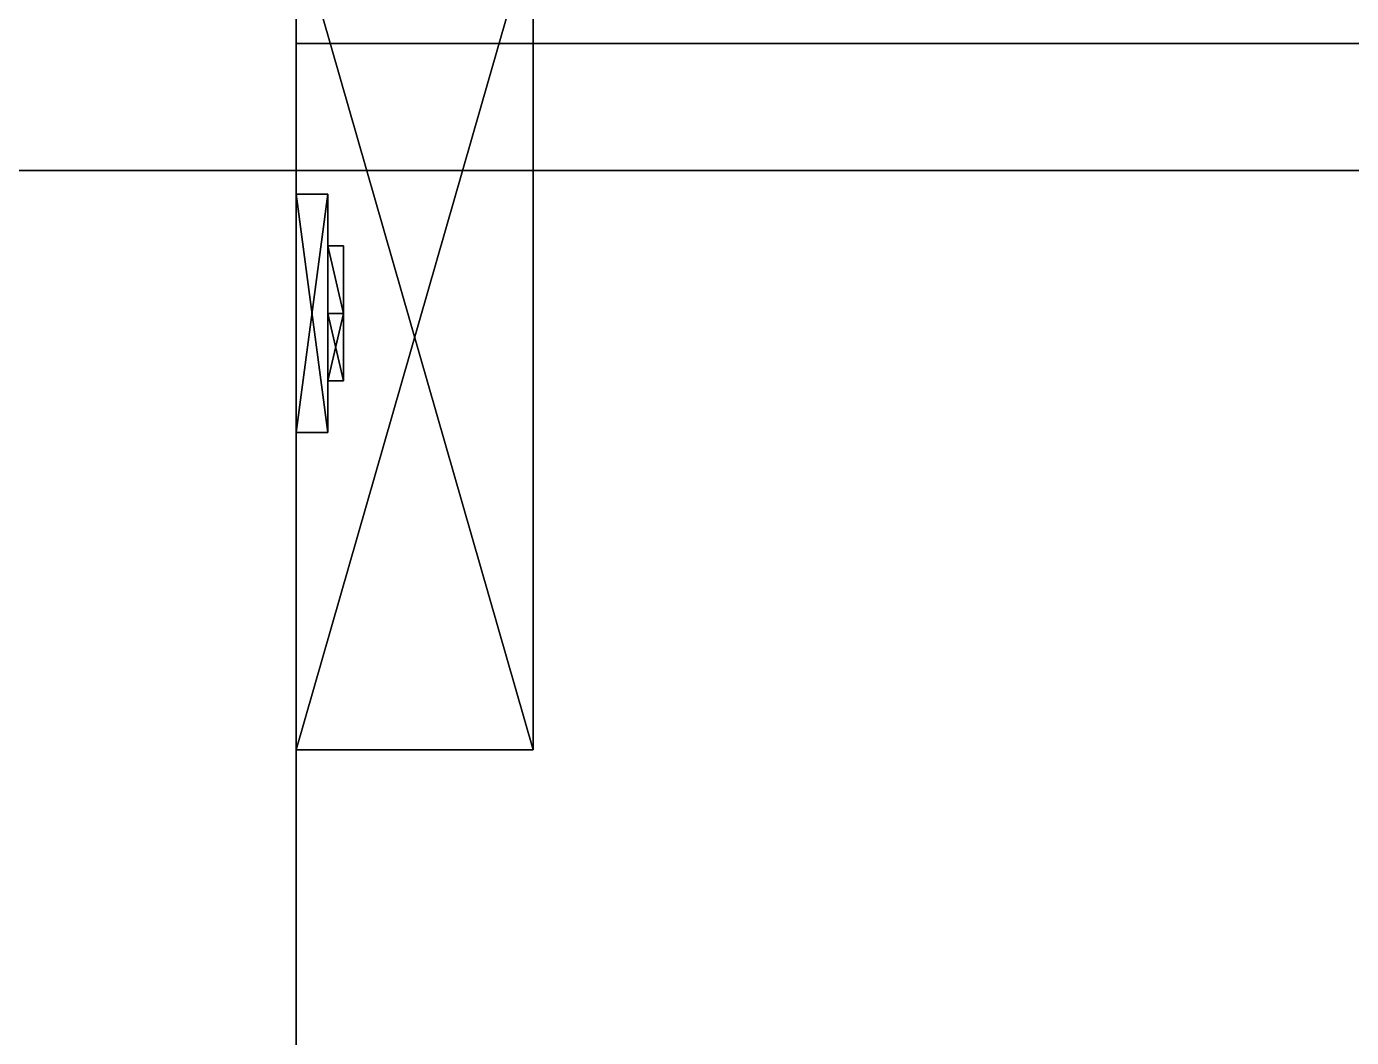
# Model space of a CAD drawing. Extents: x 0 to 6014, y -2453 to 0.
# Drawn here: x 248 to 331.5, y -1572.6 to -1508.9 of the extents above; entities that cross this region are included whole.
import ezdxf

# ---------------------------------------------------------------- set-up
doc = ezdxf.new("R2010")
doc.units = 0
for name, color, linetype in [('LAYER0', 7, 'CONTINUOUS'), ('LAYER1', 7, 'CONTINUOUS'), ('LAYER506', 254, 'CONTINUOUS'), ('LAYER573', 7, 'CONTINUOUS'), ('LAYER606', 7, 'CONTINUOUS'), ('LAYER607', 7, 'CONTINUOUS'), ('LAYER610', 7, 'CONTINUOUS'), ('LAYER612', 253, 'CONTINUOUS'), ('LAYER614', 253, 'CONTINUOUS'), ('LAYER616', 253, 'CONTINUOUS'), ('LAYER618', 253, 'CONTINUOUS'), ('LAYER620', 253, 'CONTINUOUS')]:
    doc.layers.add(name, color=color, linetype=linetype)

msp = doc.modelspace()

# ---------------------------------------------------------------- linework, layer by layer
at = {"layer": 'LAYER0'}
for points, invisible_edges in [([(1065, -10), (0, -1840), (0, -10), (1065, -10)], 1), ([(0, -1840), (1065, -10), (1065, -265), (0, -1840)], 5), ([(2107, -1840, 5), (0, -10, 5), (0, -1840, 5), (2107, -1840, 5)], 1), ([(0, -10, 5), (2107, -1840, 5), (1065, -265, 5), (0, -10, 5)], 7), ([(0, -1840), (1065, -265), (2107, -1840), (0, -1840)], 3)]:
    msp.add_3dface(points, dxfattribs=dict(at, invisible_edges=invisible_edges))
at = {"layer": 'LAYER506', "invisible_edges": 1}
for points in [[(97, -1500, 2293), (2247, -1518, 2293), (97, -1518, 2293), (97, -1500, 2293)], [(2247, -1518, 2293), (97, -1500, 2293), (2247, -1500, 2293), (2247, -1518, 2293)], [(2247, -1500, 2363), (97, -1518, 2363), (2247, -1518, 2363), (2247, -1500, 2363)], [(97, -1518, 2363), (2247, -1500, 2363), (97, -1500, 2363), (97, -1518, 2363)], [(97, -1518, 2363), (2247, -1518, 2293), (2247, -1518, 2363), (97, -1518, 2363)], [(2247, -1518, 2293), (97, -1518, 2363), (97, -1518, 2293), (2247, -1518, 2293)]]:
    msp.add_3dface(points, dxfattribs=at)
at = {"layer": 'LAYER573', "invisible_edges": 1}
for points in [[(265, -1690, 155), (247, -1490, 155), (265, -1490, 155), (265, -1690, 155)], [(247, -1490, 155), (265, -1690, 155), (247, -1690, 155), (247, -1490, 155)], [(247, -1690, 2293), (265, -1490, 2293), (247, -1490, 2293), (247, -1690, 2293)], [(265, -1490, 2293), (247, -1690, 2293), (265, -1690, 2293), (265, -1490, 2293)], [(265, -1690, 155), (265, -1490, 2293), (265, -1690, 2293), (265, -1690, 155)], [(265, -1490, 2293), (265, -1690, 155), (265, -1490, 155), (265, -1490, 2293)]]:
    msp.add_3dface(points, dxfattribs=at)
at = {"layer": 'LAYER606', "invisible_edges": 1}
for points in [[(265, -1690, 156), (899, -1490, 156), (899, -1690, 156), (265, -1690, 156)], [(899, -1490, 156), (265, -1690, 156), (265, -1490, 156), (899, -1490, 156)], [(265, -1690, 156), (265, -1490, 174), (265, -1490, 156), (265, -1690, 156)], [(265, -1490, 174), (265, -1690, 156), (265, -1690, 174), (265, -1490, 174)], [(265, -1490, 174), (899, -1690, 174), (899, -1490, 174), (265, -1490, 174)], [(899, -1690, 174), (265, -1490, 174), (265, -1690, 174), (899, -1690, 174)]]:
    msp.add_3dface(points, dxfattribs=at)
at = {"layer": 'LAYER607', "invisible_edges": 1}
for points in [[(899, -1690, 2292), (265, -1490, 2292), (265, -1690, 2292), (899, -1690, 2292)], [(265, -1490, 2292), (899, -1690, 2292), (899, -1490, 2292), (265, -1490, 2292)], [(265, -1690, 2274), (265, -1490, 2292), (265, -1490, 2274), (265, -1690, 2274)], [(265, -1490, 2292), (265, -1690, 2274), (265, -1690, 2292), (265, -1490, 2292)], [(899, -1490, 2274), (265, -1690, 2274), (265, -1490, 2274), (899, -1490, 2274)], [(265, -1690, 2274), (899, -1490, 2274), (899, -1690, 2274), (265, -1690, 2274)]]:
    msp.add_3dface(points, dxfattribs=at)
at = {"layer": 'LAYER610', "invisible_edges": 1}
for points in [[(899, -1690, 407), (265, -1510, 407), (265, -1690, 407), (899, -1690, 407)], [(265, -1510, 407), (899, -1690, 407), (899, -1510, 407), (265, -1510, 407)], [(265, -1690, 389), (265, -1510, 407), (265, -1510, 389), (265, -1690, 389)], [(265, -1510, 407), (265, -1690, 389), (265, -1690, 407), (265, -1510, 407)], [(899, -1510, 389), (265, -1510, 407), (899, -1510, 407), (899, -1510, 389)], [(265, -1510, 407), (899, -1510, 389), (265, -1510, 389), (265, -1510, 407)], [(899, -1510, 389), (265, -1690, 389), (265, -1510, 389), (899, -1510, 389)], [(265, -1690, 389), (899, -1510, 389), (899, -1690, 389), (265, -1690, 389)]]:
    msp.add_3dface(points, dxfattribs=at)
at = {"layer": 'LAYER612'}
for points in [[(265, -1502.5, 251.2174), (279.9214, -1502.5, 251.2174), (265, -1554.5, 251.2174), (265, -1502.5, 251.2174)], [(265, -1554.5, 251.2174), (279.9214, -1502.5, 251.2174), (279.9214, -1554.5, 251.2174), (265, -1554.5, 251.2174)], [(265, -1554.5, 264.7826), (279.9214, -1554.5, 264.7826), (265, -1502.5, 264.7826), (265, -1554.5, 264.7826)], [(265, -1502.5, 264.7826), (279.9214, -1554.5, 264.7826), (279.9214, -1502.5, 264.7826), (265, -1502.5, 264.7826)], [(279.9214, -1502.5, 251.2174), (279.9214, -1502.5, 264.7826), (279.9214, -1554.5, 251.2174), (279.9214, -1502.5, 251.2174)], [(279.9214, -1554.5, 251.2174), (279.9214, -1502.5, 264.7826), (279.9214, -1554.5, 264.7826), (279.9214, -1554.5, 251.2174)], [(266.9895, -1519.5, 284), (265, -1519.5, 284), (265, -1534.5, 284), (266.9895, -1519.5, 284)], [(266.9895, -1519.5, 284), (265, -1534.5, 284), (266.9895, -1534.5, 284), (266.9895, -1519.5, 284)], [(266.9895, -1534.5, 232), (265, -1534.5, 232), (265, -1519.5, 232), (266.9895, -1534.5, 232)], [(266.9895, -1534.5, 232), (265, -1519.5, 232), (266.9895, -1519.5, 232), (266.9895, -1534.5, 232)], [(265, -1519.5, 232), (265, -1519.5, 284), (266.9895, -1519.5, 284), (265, -1519.5, 232)], [(265, -1519.5, 232), (266.9895, -1519.5, 284), (266.9895, -1519.5, 232), (265, -1519.5, 232)], [(266.9895, -1519.5, 232), (266.9895, -1519.5, 284), (266.9895, -1534.5, 284), (266.9895, -1519.5, 232)], [(266.9895, -1519.5, 232), (266.9895, -1534.5, 284), (266.9895, -1534.5, 232), (266.9895, -1519.5, 232)], [(267.9844, -1522.757, 276.0869), (267.9844, -1527, 271.2909), (266.9895, -1522.757, 276.0869), (267.9844, -1522.757, 276.0869)], [(266.9895, -1522.757, 276.0869), (267.9844, -1527, 271.2909), (266.9895, -1527, 271.2909), (266.9895, -1522.757, 276.0869)], [(266.9895, -1527, 280.883), (266.9895, -1527, 271.2909), (266.9895, -1522.757, 276.0869), (266.9895, -1527, 280.883)], [(266.9895, -1527, 280.883), (267.9844, -1527, 280.883), (266.9895, -1522.757, 276.0869), (266.9895, -1527, 280.883)], [(266.9895, -1522.757, 276.0869), (267.9844, -1527, 280.883), (267.9844, -1522.757, 276.0869), (266.9895, -1522.757, 276.0869)], [(267.9844, -1522.757, 239.913), (267.9844, -1527, 235.117), (266.9895, -1522.757, 239.913), (267.9844, -1522.757, 239.913)], [(266.9895, -1522.757, 239.913), (267.9844, -1527, 235.117), (266.9895, -1527, 235.117), (266.9895, -1522.757, 239.913)], [(266.9895, -1527, 244.7091), (266.9895, -1527, 235.117), (266.9895, -1522.757, 239.913), (266.9895, -1527, 244.7091)], [(266.9895, -1527, 244.7091), (267.9844, -1527, 244.7091), (266.9895, -1522.757, 239.913), (266.9895, -1527, 244.7091)], [(266.9895, -1522.757, 239.913), (267.9844, -1527, 244.7091), (267.9844, -1522.757, 239.913), (266.9895, -1522.757, 239.913)], [(267.9844, -1527, 280.883), (267.9844, -1531.243, 276.0869), (267.9844, -1522.757, 276.0869), (267.9844, -1527, 280.883)], [(267.9844, -1522.757, 276.0869), (267.9844, -1531.243, 276.0869), (267.9844, -1527, 271.2909), (267.9844, -1522.757, 276.0869)], [(267.9844, -1527, 244.7091), (267.9844, -1531.243, 239.913), (267.9844, -1522.757, 239.913), (267.9844, -1527, 244.7091)], [(267.9844, -1522.757, 239.913), (267.9844, -1531.243, 239.913), (267.9844, -1527, 235.117), (267.9844, -1522.757, 239.913)], [(267.9844, -1527, 271.2909), (267.9844, -1531.243, 276.0869), (266.9895, -1527, 271.2909), (267.9844, -1527, 271.2909)], [(266.9895, -1527, 271.2909), (267.9844, -1531.243, 276.0869), (266.9895, -1531.243, 276.0869), (266.9895, -1527, 271.2909)], [(267.9844, -1531.243, 276.0869), (267.9844, -1527, 280.883), (266.9895, -1531.243, 276.0869), (267.9844, -1531.243, 276.0869)], [(266.9895, -1531.243, 276.0869), (267.9844, -1527, 280.883), (266.9895, -1527, 280.883), (266.9895, -1531.243, 276.0869)], [(266.9895, -1527, 280.883), (266.9895, -1531.243, 276.0869), (266.9895, -1527, 271.2909), (266.9895, -1527, 280.883)], [(267.9844, -1527, 235.117), (267.9844, -1531.243, 239.913), (266.9895, -1527, 235.117), (267.9844, -1527, 235.117)], [(266.9895, -1527, 235.117), (267.9844, -1531.243, 239.913), (266.9895, -1531.243, 239.913), (266.9895, -1527, 235.117)], [(267.9844, -1531.243, 239.913), (267.9844, -1527, 244.7091), (266.9895, -1531.243, 239.913), (267.9844, -1531.243, 239.913)], [(266.9895, -1531.243, 239.913), (267.9844, -1527, 244.7091), (266.9895, -1527, 244.7091), (266.9895, -1531.243, 239.913)], [(266.9895, -1527, 244.7091), (266.9895, -1531.243, 239.913), (266.9895, -1527, 235.117), (266.9895, -1527, 244.7091)], [(266.9895, -1534.5, 284), (265, -1534.5, 284), (265, -1534.5, 232), (266.9895, -1534.5, 284)], [(266.9895, -1534.5, 284), (265, -1534.5, 232), (266.9895, -1534.5, 232), (266.9895, -1534.5, 284)], [(265, -1554.5, 251.2174), (279.9214, -1554.5, 251.2174), (265, -1554.5, 264.7826), (265, -1554.5, 251.2174)], [(265, -1554.5, 264.7826), (279.9214, -1554.5, 251.2174), (279.9214, -1554.5, 264.7826), (265, -1554.5, 264.7826)]]:
    msp.add_3dface(points, dxfattribs=at)
at = {"layer": 'LAYER614'}
for points in [[(265, -1502.5, 734.2174), (279.9214, -1502.5, 734.2174), (265, -1554.5, 734.2174), (265, -1502.5, 734.2174)], [(265, -1554.5, 734.2174), (279.9214, -1502.5, 734.2174), (279.9214, -1554.5, 734.2174), (265, -1554.5, 734.2174)], [(265, -1554.5, 747.7826), (279.9214, -1554.5, 747.7826), (265, -1502.5, 747.7826), (265, -1554.5, 747.7826)], [(265, -1502.5, 747.7826), (279.9214, -1554.5, 747.7826), (279.9214, -1502.5, 747.7826), (265, -1502.5, 747.7826)], [(279.9214, -1502.5, 734.2174), (279.9214, -1502.5, 747.7826), (279.9214, -1554.5, 734.2174), (279.9214, -1502.5, 734.2174)], [(279.9214, -1554.5, 734.2174), (279.9214, -1502.5, 747.7826), (279.9214, -1554.5, 747.7826), (279.9214, -1554.5, 734.2174)], [(266.9895, -1519.5, 767), (265, -1519.5, 767), (265, -1534.5, 767), (266.9895, -1519.5, 767)], [(266.9895, -1519.5, 767), (265, -1534.5, 767), (266.9895, -1534.5, 767), (266.9895, -1519.5, 767)], [(266.9895, -1534.5, 715), (265, -1534.5, 715), (265, -1519.5, 715), (266.9895, -1534.5, 715)], [(266.9895, -1534.5, 715), (265, -1519.5, 715), (266.9895, -1519.5, 715), (266.9895, -1534.5, 715)], [(265, -1519.5, 715), (265, -1519.5, 767), (266.9895, -1519.5, 767), (265, -1519.5, 715)], [(265, -1519.5, 715), (266.9895, -1519.5, 767), (266.9895, -1519.5, 715), (265, -1519.5, 715)], [(266.9895, -1519.5, 715), (266.9895, -1519.5, 767), (266.9895, -1534.5, 767), (266.9895, -1519.5, 715)], [(266.9895, -1519.5, 715), (266.9895, -1534.5, 767), (266.9895, -1534.5, 715), (266.9895, -1519.5, 715)], [(267.9844, -1522.757, 759.087), (267.9844, -1527, 754.291), (266.9895, -1522.757, 759.087), (267.9844, -1522.757, 759.087)], [(266.9895, -1522.757, 759.087), (267.9844, -1527, 754.291), (266.9895, -1527, 754.291), (266.9895, -1522.757, 759.087)], [(266.9895, -1527, 763.883), (266.9895, -1527, 754.291), (266.9895, -1522.757, 759.087), (266.9895, -1527, 763.883)], [(266.9895, -1527, 763.883), (267.9844, -1527, 763.883), (266.9895, -1522.757, 759.087), (266.9895, -1527, 763.883)], [(266.9895, -1522.757, 759.087), (267.9844, -1527, 763.883), (267.9844, -1522.757, 759.087), (266.9895, -1522.757, 759.087)], [(267.9844, -1522.757, 722.913), (267.9844, -1527, 718.117), (266.9895, -1522.757, 722.913), (267.9844, -1522.757, 722.913)], [(266.9895, -1522.757, 722.913), (267.9844, -1527, 718.117), (266.9895, -1527, 718.117), (266.9895, -1522.757, 722.913)], [(266.9895, -1527, 727.709), (266.9895, -1527, 718.117), (266.9895, -1522.757, 722.913), (266.9895, -1527, 727.709)], [(266.9895, -1527, 727.709), (267.9844, -1527, 727.709), (266.9895, -1522.757, 722.913), (266.9895, -1527, 727.709)], [(266.9895, -1522.757, 722.913), (267.9844, -1527, 727.709), (267.9844, -1522.757, 722.913), (266.9895, -1522.757, 722.913)], [(267.9844, -1527, 763.883), (267.9844, -1531.243, 759.087), (267.9844, -1522.757, 759.087), (267.9844, -1527, 763.883)], [(267.9844, -1522.757, 759.087), (267.9844, -1531.243, 759.087), (267.9844, -1527, 754.291), (267.9844, -1522.757, 759.087)], [(267.9844, -1527, 727.709), (267.9844, -1531.243, 722.913), (267.9844, -1522.757, 722.913), (267.9844, -1527, 727.709)], [(267.9844, -1522.757, 722.913), (267.9844, -1531.243, 722.913), (267.9844, -1527, 718.117), (267.9844, -1522.757, 722.913)], [(267.9844, -1527, 754.291), (267.9844, -1531.243, 759.087), (266.9895, -1527, 754.291), (267.9844, -1527, 754.291)], [(266.9895, -1527, 754.291), (267.9844, -1531.243, 759.087), (266.9895, -1531.243, 759.087), (266.9895, -1527, 754.291)], [(267.9844, -1531.243, 759.087), (267.9844, -1527, 763.883), (266.9895, -1531.243, 759.087), (267.9844, -1531.243, 759.087)], [(266.9895, -1531.243, 759.087), (267.9844, -1527, 763.883), (266.9895, -1527, 763.883), (266.9895, -1531.243, 759.087)], [(266.9895, -1527, 763.883), (266.9895, -1531.243, 759.087), (266.9895, -1527, 754.291), (266.9895, -1527, 763.883)], [(267.9844, -1527, 718.117), (267.9844, -1531.243, 722.913), (266.9895, -1527, 718.117), (267.9844, -1527, 718.117)], [(266.9895, -1527, 718.117), (267.9844, -1531.243, 722.913), (266.9895, -1531.243, 722.913), (266.9895, -1527, 718.117)], [(267.9844, -1531.243, 722.913), (267.9844, -1527, 727.709), (266.9895, -1531.243, 722.913), (267.9844, -1531.243, 722.913)], [(266.9895, -1531.243, 722.913), (267.9844, -1527, 727.709), (266.9895, -1527, 727.709), (266.9895, -1531.243, 722.913)], [(266.9895, -1527, 727.709), (266.9895, -1531.243, 722.913), (266.9895, -1527, 718.117), (266.9895, -1527, 727.709)], [(266.9895, -1534.5, 767), (265, -1534.5, 767), (265, -1534.5, 715), (266.9895, -1534.5, 767)], [(266.9895, -1534.5, 767), (265, -1534.5, 715), (266.9895, -1534.5, 715), (266.9895, -1534.5, 767)], [(265, -1554.5, 734.2174), (279.9214, -1554.5, 734.2174), (265, -1554.5, 747.7826), (265, -1554.5, 734.2174)], [(265, -1554.5, 747.7826), (279.9214, -1554.5, 734.2174), (279.9214, -1554.5, 747.7826), (265, -1554.5, 747.7826)]]:
    msp.add_3dface(points, dxfattribs=at)
at = {"layer": 'LAYER616'}
for points in [[(265, -1502.5, 1217.217), (279.9214, -1502.5, 1217.217), (265, -1554.5, 1217.217), (265, -1502.5, 1217.217)], [(265, -1554.5, 1217.217), (279.9214, -1502.5, 1217.217), (279.9214, -1554.5, 1217.217), (265, -1554.5, 1217.217)], [(265, -1554.5, 1230.783), (279.9214, -1554.5, 1230.783), (265, -1502.5, 1230.783), (265, -1554.5, 1230.783)], [(265, -1502.5, 1230.783), (279.9214, -1554.5, 1230.783), (279.9214, -1502.5, 1230.783), (265, -1502.5, 1230.783)], [(279.9214, -1502.5, 1217.217), (279.9214, -1502.5, 1230.783), (279.9214, -1554.5, 1217.217), (279.9214, -1502.5, 1217.217)], [(279.9214, -1554.5, 1217.217), (279.9214, -1502.5, 1230.783), (279.9214, -1554.5, 1230.783), (279.9214, -1554.5, 1217.217)], [(266.9895, -1519.5, 1250), (265, -1519.5, 1250), (265, -1534.5, 1250), (266.9895, -1519.5, 1250)], [(266.9895, -1519.5, 1250), (265, -1534.5, 1250), (266.9895, -1534.5, 1250), (266.9895, -1519.5, 1250)], [(266.9895, -1534.5, 1198), (265, -1534.5, 1198), (265, -1519.5, 1198), (266.9895, -1534.5, 1198)], [(266.9895, -1534.5, 1198), (265, -1519.5, 1198), (266.9895, -1519.5, 1198), (266.9895, -1534.5, 1198)], [(265, -1519.5, 1198), (265, -1519.5, 1250), (266.9895, -1519.5, 1250), (265, -1519.5, 1198)], [(265, -1519.5, 1198), (266.9895, -1519.5, 1250), (266.9895, -1519.5, 1198), (265, -1519.5, 1198)], [(266.9895, -1519.5, 1198), (266.9895, -1519.5, 1250), (266.9895, -1534.5, 1250), (266.9895, -1519.5, 1198)], [(266.9895, -1519.5, 1198), (266.9895, -1534.5, 1250), (266.9895, -1534.5, 1198), (266.9895, -1519.5, 1198)], [(267.9844, -1522.757, 1242.087), (267.9844, -1527, 1237.291), (266.9895, -1522.757, 1242.087), (267.9844, -1522.757, 1242.087)], [(266.9895, -1522.757, 1242.087), (267.9844, -1527, 1237.291), (266.9895, -1527, 1237.291), (266.9895, -1522.757, 1242.087)], [(266.9895, -1527, 1246.883), (266.9895, -1527, 1237.291), (266.9895, -1522.757, 1242.087), (266.9895, -1527, 1246.883)], [(266.9895, -1527, 1246.883), (267.9844, -1527, 1246.883), (266.9895, -1522.757, 1242.087), (266.9895, -1527, 1246.883)], [(266.9895, -1522.757, 1242.087), (267.9844, -1527, 1246.883), (267.9844, -1522.757, 1242.087), (266.9895, -1522.757, 1242.087)], [(267.9844, -1522.757, 1205.913), (267.9844, -1527, 1201.117), (266.9895, -1522.757, 1205.913), (267.9844, -1522.757, 1205.913)], [(266.9895, -1522.757, 1205.913), (267.9844, -1527, 1201.117), (266.9895, -1527, 1201.117), (266.9895, -1522.757, 1205.913)], [(266.9895, -1527, 1210.709), (266.9895, -1527, 1201.117), (266.9895, -1522.757, 1205.913), (266.9895, -1527, 1210.709)], [(266.9895, -1527, 1210.709), (267.9844, -1527, 1210.709), (266.9895, -1522.757, 1205.913), (266.9895, -1527, 1210.709)], [(266.9895, -1522.757, 1205.913), (267.9844, -1527, 1210.709), (267.9844, -1522.757, 1205.913), (266.9895, -1522.757, 1205.913)], [(267.9844, -1527, 1246.883), (267.9844, -1531.243, 1242.087), (267.9844, -1522.757, 1242.087), (267.9844, -1527, 1246.883)], [(267.9844, -1522.757, 1242.087), (267.9844, -1531.243, 1242.087), (267.9844, -1527, 1237.291), (267.9844, -1522.757, 1242.087)], [(267.9844, -1527, 1210.709), (267.9844, -1531.243, 1205.913), (267.9844, -1522.757, 1205.913), (267.9844, -1527, 1210.709)], [(267.9844, -1522.757, 1205.913), (267.9844, -1531.243, 1205.913), (267.9844, -1527, 1201.117), (267.9844, -1522.757, 1205.913)], [(267.9844, -1527, 1237.291), (267.9844, -1531.243, 1242.087), (266.9895, -1527, 1237.291), (267.9844, -1527, 1237.291)], [(266.9895, -1527, 1237.291), (267.9844, -1531.243, 1242.087), (266.9895, -1531.243, 1242.087), (266.9895, -1527, 1237.291)], [(267.9844, -1531.243, 1242.087), (267.9844, -1527, 1246.883), (266.9895, -1531.243, 1242.087), (267.9844, -1531.243, 1242.087)], [(266.9895, -1531.243, 1242.087), (267.9844, -1527, 1246.883), (266.9895, -1527, 1246.883), (266.9895, -1531.243, 1242.087)], [(266.9895, -1527, 1246.883), (266.9895, -1531.243, 1242.087), (266.9895, -1527, 1237.291), (266.9895, -1527, 1246.883)], [(267.9844, -1527, 1201.117), (267.9844, -1531.243, 1205.913), (266.9895, -1527, 1201.117), (267.9844, -1527, 1201.117)], [(266.9895, -1527, 1201.117), (267.9844, -1531.243, 1205.913), (266.9895, -1531.243, 1205.913), (266.9895, -1527, 1201.117)], [(267.9844, -1531.243, 1205.913), (267.9844, -1527, 1210.709), (266.9895, -1531.243, 1205.913), (267.9844, -1531.243, 1205.913)], [(266.9895, -1531.243, 1205.913), (267.9844, -1527, 1210.709), (266.9895, -1527, 1210.709), (266.9895, -1531.243, 1205.913)], [(266.9895, -1527, 1210.709), (266.9895, -1531.243, 1205.913), (266.9895, -1527, 1201.117), (266.9895, -1527, 1210.709)], [(266.9895, -1534.5, 1250), (265, -1534.5, 1250), (265, -1534.5, 1198), (266.9895, -1534.5, 1250)], [(266.9895, -1534.5, 1250), (265, -1534.5, 1198), (266.9895, -1534.5, 1198), (266.9895, -1534.5, 1250)], [(265, -1554.5, 1217.217), (279.9214, -1554.5, 1217.217), (265, -1554.5, 1230.783), (265, -1554.5, 1217.217)], [(265, -1554.5, 1230.783), (279.9214, -1554.5, 1217.217), (279.9214, -1554.5, 1230.783), (265, -1554.5, 1230.783)]]:
    msp.add_3dface(points, dxfattribs=at)
at = {"layer": 'LAYER618'}
for points in [[(265, -1502.5, 1700.217), (279.9214, -1502.5, 1700.217), (265, -1554.5, 1700.217), (265, -1502.5, 1700.217)], [(265, -1554.5, 1700.217), (279.9214, -1502.5, 1700.217), (279.9214, -1554.5, 1700.217), (265, -1554.5, 1700.217)], [(265, -1554.5, 1713.783), (279.9214, -1554.5, 1713.783), (265, -1502.5, 1713.783), (265, -1554.5, 1713.783)], [(265, -1502.5, 1713.783), (279.9214, -1554.5, 1713.783), (279.9214, -1502.5, 1713.783), (265, -1502.5, 1713.783)], [(279.9214, -1502.5, 1700.217), (279.9214, -1502.5, 1713.783), (279.9214, -1554.5, 1700.217), (279.9214, -1502.5, 1700.217)], [(279.9214, -1554.5, 1700.217), (279.9214, -1502.5, 1713.783), (279.9214, -1554.5, 1713.783), (279.9214, -1554.5, 1700.217)], [(266.9895, -1519.5, 1733), (265, -1519.5, 1733), (265, -1534.5, 1733), (266.9895, -1519.5, 1733)], [(266.9895, -1519.5, 1733), (265, -1534.5, 1733), (266.9895, -1534.5, 1733), (266.9895, -1519.5, 1733)], [(266.9895, -1534.5, 1681), (265, -1534.5, 1681), (265, -1519.5, 1681), (266.9895, -1534.5, 1681)], [(266.9895, -1534.5, 1681), (265, -1519.5, 1681), (266.9895, -1519.5, 1681), (266.9895, -1534.5, 1681)], [(265, -1519.5, 1681), (265, -1519.5, 1733), (266.9895, -1519.5, 1733), (265, -1519.5, 1681)], [(265, -1519.5, 1681), (266.9895, -1519.5, 1733), (266.9895, -1519.5, 1681), (265, -1519.5, 1681)], [(266.9895, -1519.5, 1681), (266.9895, -1519.5, 1733), (266.9895, -1534.5, 1733), (266.9895, -1519.5, 1681)], [(266.9895, -1519.5, 1681), (266.9895, -1534.5, 1733), (266.9895, -1534.5, 1681), (266.9895, -1519.5, 1681)], [(267.9844, -1522.757, 1725.087), (267.9844, -1527, 1720.291), (266.9895, -1522.757, 1725.087), (267.9844, -1522.757, 1725.087)], [(266.9895, -1522.757, 1725.087), (267.9844, -1527, 1720.291), (266.9895, -1527, 1720.291), (266.9895, -1522.757, 1725.087)], [(266.9895, -1527, 1729.883), (266.9895, -1527, 1720.291), (266.9895, -1522.757, 1725.087), (266.9895, -1527, 1729.883)], [(266.9895, -1527, 1729.883), (267.9844, -1527, 1729.883), (266.9895, -1522.757, 1725.087), (266.9895, -1527, 1729.883)], [(266.9895, -1522.757, 1725.087), (267.9844, -1527, 1729.883), (267.9844, -1522.757, 1725.087), (266.9895, -1522.757, 1725.087)], [(267.9844, -1522.757, 1688.913), (267.9844, -1527, 1684.117), (266.9895, -1522.757, 1688.913), (267.9844, -1522.757, 1688.913)], [(266.9895, -1522.757, 1688.913), (267.9844, -1527, 1684.117), (266.9895, -1527, 1684.117), (266.9895, -1522.757, 1688.913)], [(266.9895, -1527, 1693.709), (266.9895, -1527, 1684.117), (266.9895, -1522.757, 1688.913), (266.9895, -1527, 1693.709)], [(266.9895, -1527, 1693.709), (267.9844, -1527, 1693.709), (266.9895, -1522.757, 1688.913), (266.9895, -1527, 1693.709)], [(266.9895, -1522.757, 1688.913), (267.9844, -1527, 1693.709), (267.9844, -1522.757, 1688.913), (266.9895, -1522.757, 1688.913)], [(267.9844, -1527, 1729.883), (267.9844, -1531.243, 1725.087), (267.9844, -1522.757, 1725.087), (267.9844, -1527, 1729.883)], [(267.9844, -1522.757, 1725.087), (267.9844, -1531.243, 1725.087), (267.9844, -1527, 1720.291), (267.9844, -1522.757, 1725.087)], [(267.9844, -1527, 1693.709), (267.9844, -1531.243, 1688.913), (267.9844, -1522.757, 1688.913), (267.9844, -1527, 1693.709)], [(267.9844, -1522.757, 1688.913), (267.9844, -1531.243, 1688.913), (267.9844, -1527, 1684.117), (267.9844, -1522.757, 1688.913)], [(267.9844, -1527, 1720.291), (267.9844, -1531.243, 1725.087), (266.9895, -1527, 1720.291), (267.9844, -1527, 1720.291)], [(266.9895, -1527, 1720.291), (267.9844, -1531.243, 1725.087), (266.9895, -1531.243, 1725.087), (266.9895, -1527, 1720.291)], [(267.9844, -1531.243, 1725.087), (267.9844, -1527, 1729.883), (266.9895, -1531.243, 1725.087), (267.9844, -1531.243, 1725.087)], [(266.9895, -1531.243, 1725.087), (267.9844, -1527, 1729.883), (266.9895, -1527, 1729.883), (266.9895, -1531.243, 1725.087)], [(266.9895, -1527, 1729.883), (266.9895, -1531.243, 1725.087), (266.9895, -1527, 1720.291), (266.9895, -1527, 1729.883)], [(267.9844, -1527, 1684.117), (267.9844, -1531.243, 1688.913), (266.9895, -1527, 1684.117), (267.9844, -1527, 1684.117)], [(266.9895, -1527, 1684.117), (267.9844, -1531.243, 1688.913), (266.9895, -1531.243, 1688.913), (266.9895, -1527, 1684.117)], [(267.9844, -1531.243, 1688.913), (267.9844, -1527, 1693.709), (266.9895, -1531.243, 1688.913), (267.9844, -1531.243, 1688.913)], [(266.9895, -1531.243, 1688.913), (267.9844, -1527, 1693.709), (266.9895, -1527, 1693.709), (266.9895, -1531.243, 1688.913)], [(266.9895, -1527, 1693.709), (266.9895, -1531.243, 1688.913), (266.9895, -1527, 1684.117), (266.9895, -1527, 1693.709)], [(266.9895, -1534.5, 1733), (265, -1534.5, 1733), (265, -1534.5, 1681), (266.9895, -1534.5, 1733)], [(266.9895, -1534.5, 1733), (265, -1534.5, 1681), (266.9895, -1534.5, 1681), (266.9895, -1534.5, 1733)], [(265, -1554.5, 1700.217), (279.9214, -1554.5, 1700.217), (265, -1554.5, 1713.783), (265, -1554.5, 1700.217)], [(265, -1554.5, 1713.783), (279.9214, -1554.5, 1700.217), (279.9214, -1554.5, 1713.783), (265, -1554.5, 1713.783)]]:
    msp.add_3dface(points, dxfattribs=at)
at = {"layer": 'LAYER620'}
for points in [[(265, -1502.5, 2183.217), (279.9214, -1502.5, 2183.217), (265, -1554.5, 2183.217), (265, -1502.5, 2183.217)], [(265, -1554.5, 2183.217), (279.9214, -1502.5, 2183.217), (279.9214, -1554.5, 2183.217), (265, -1554.5, 2183.217)], [(265, -1554.5, 2196.783), (279.9214, -1554.5, 2196.783), (265, -1502.5, 2196.783), (265, -1554.5, 2196.783)], [(265, -1502.5, 2196.783), (279.9214, -1554.5, 2196.783), (279.9214, -1502.5, 2196.783), (265, -1502.5, 2196.783)], [(279.9214, -1502.5, 2183.217), (279.9214, -1502.5, 2196.783), (279.9214, -1554.5, 2183.217), (279.9214, -1502.5, 2183.217)], [(279.9214, -1554.5, 2183.217), (279.9214, -1502.5, 2196.783), (279.9214, -1554.5, 2196.783), (279.9214, -1554.5, 2183.217)], [(266.9895, -1519.5, 2216), (265, -1519.5, 2216), (265, -1534.5, 2216), (266.9895, -1519.5, 2216)], [(266.9895, -1519.5, 2216), (265, -1534.5, 2216), (266.9895, -1534.5, 2216), (266.9895, -1519.5, 2216)], [(266.9895, -1534.5, 2164), (265, -1534.5, 2164), (265, -1519.5, 2164), (266.9895, -1534.5, 2164)], [(266.9895, -1534.5, 2164), (265, -1519.5, 2164), (266.9895, -1519.5, 2164), (266.9895, -1534.5, 2164)], [(265, -1519.5, 2164), (265, -1519.5, 2216), (266.9895, -1519.5, 2216), (265, -1519.5, 2164)], [(265, -1519.5, 2164), (266.9895, -1519.5, 2216), (266.9895, -1519.5, 2164), (265, -1519.5, 2164)], [(266.9895, -1519.5, 2164), (266.9895, -1519.5, 2216), (266.9895, -1534.5, 2216), (266.9895, -1519.5, 2164)], [(266.9895, -1519.5, 2164), (266.9895, -1534.5, 2216), (266.9895, -1534.5, 2164), (266.9895, -1519.5, 2164)], [(267.9844, -1522.757, 2208.087), (267.9844, -1527, 2203.291), (266.9895, -1522.757, 2208.087), (267.9844, -1522.757, 2208.087)], [(266.9895, -1522.757, 2208.087), (267.9844, -1527, 2203.291), (266.9895, -1527, 2203.291), (266.9895, -1522.757, 2208.087)], [(266.9895, -1527, 2212.883), (266.9895, -1527, 2203.291), (266.9895, -1522.757, 2208.087), (266.9895, -1527, 2212.883)], [(266.9895, -1527, 2212.883), (267.9844, -1527, 2212.883), (266.9895, -1522.757, 2208.087), (266.9895, -1527, 2212.883)], [(266.9895, -1522.757, 2208.087), (267.9844, -1527, 2212.883), (267.9844, -1522.757, 2208.087), (266.9895, -1522.757, 2208.087)], [(267.9844, -1522.757, 2171.913), (267.9844, -1527, 2167.117), (266.9895, -1522.757, 2171.913), (267.9844, -1522.757, 2171.913)], [(266.9895, -1522.757, 2171.913), (267.9844, -1527, 2167.117), (266.9895, -1527, 2167.117), (266.9895, -1522.757, 2171.913)], [(266.9895, -1527, 2176.709), (266.9895, -1527, 2167.117), (266.9895, -1522.757, 2171.913), (266.9895, -1527, 2176.709)], [(266.9895, -1527, 2176.709), (267.9844, -1527, 2176.709), (266.9895, -1522.757, 2171.913), (266.9895, -1527, 2176.709)], [(266.9895, -1522.757, 2171.913), (267.9844, -1527, 2176.709), (267.9844, -1522.757, 2171.913), (266.9895, -1522.757, 2171.913)], [(267.9844, -1527, 2212.883), (267.9844, -1531.243, 2208.087), (267.9844, -1522.757, 2208.087), (267.9844, -1527, 2212.883)], [(267.9844, -1522.757, 2208.087), (267.9844, -1531.243, 2208.087), (267.9844, -1527, 2203.291), (267.9844, -1522.757, 2208.087)], [(267.9844, -1527, 2176.709), (267.9844, -1531.243, 2171.913), (267.9844, -1522.757, 2171.913), (267.9844, -1527, 2176.709)], [(267.9844, -1522.757, 2171.913), (267.9844, -1531.243, 2171.913), (267.9844, -1527, 2167.117), (267.9844, -1522.757, 2171.913)], [(267.9844, -1527, 2203.291), (267.9844, -1531.243, 2208.087), (266.9895, -1527, 2203.291), (267.9844, -1527, 2203.291)], [(266.9895, -1527, 2203.291), (267.9844, -1531.243, 2208.087), (266.9895, -1531.243, 2208.087), (266.9895, -1527, 2203.291)], [(267.9844, -1531.243, 2208.087), (267.9844, -1527, 2212.883), (266.9895, -1531.243, 2208.087), (267.9844, -1531.243, 2208.087)], [(266.9895, -1531.243, 2208.087), (267.9844, -1527, 2212.883), (266.9895, -1527, 2212.883), (266.9895, -1531.243, 2208.087)], [(266.9895, -1527, 2212.883), (266.9895, -1531.243, 2208.087), (266.9895, -1527, 2203.291), (266.9895, -1527, 2212.883)], [(267.9844, -1527, 2167.117), (267.9844, -1531.243, 2171.913), (266.9895, -1527, 2167.117), (267.9844, -1527, 2167.117)], [(266.9895, -1527, 2167.117), (267.9844, -1531.243, 2171.913), (266.9895, -1531.243, 2171.913), (266.9895, -1527, 2167.117)], [(267.9844, -1531.243, 2171.913), (267.9844, -1527, 2176.709), (266.9895, -1531.243, 2171.913), (267.9844, -1531.243, 2171.913)], [(266.9895, -1531.243, 2171.913), (267.9844, -1527, 2176.709), (266.9895, -1527, 2176.709), (266.9895, -1531.243, 2171.913)], [(266.9895, -1527, 2176.709), (266.9895, -1531.243, 2171.913), (266.9895, -1527, 2167.117), (266.9895, -1527, 2176.709)], [(266.9895, -1534.5, 2216), (265, -1534.5, 2216), (265, -1534.5, 2164), (266.9895, -1534.5, 2216)], [(266.9895, -1534.5, 2216), (265, -1534.5, 2164), (266.9895, -1534.5, 2164), (266.9895, -1534.5, 2216)], [(265, -1554.5, 2183.217), (279.9214, -1554.5, 2183.217), (265, -1554.5, 2196.783), (265, -1554.5, 2183.217)], [(265, -1554.5, 2196.783), (279.9214, -1554.5, 2183.217), (279.9214, -1554.5, 2196.783), (265, -1554.5, 2196.783)]]:
    msp.add_3dface(points, dxfattribs=at)

# ---------------------------------------------------------------- meshes
at = {"layer": 'LAYER1'}
mesh = msp.add_polymesh((11, 2), dxfattribs=at)
for k, corner in enumerate([(2257, -1690, 2334), (2257, -2453, 2334), (150, -1690, 2334), (2257, -1690, 2334), (150, -160, 2334), (150, -1690, 2334), (915, -160, 2334), (150, -160, 2334), (915, -415, 2334), (915, -160, 2334), (1660, -415, 2334), (915, -415, 2334), (1660, -150, 2334), (1660, -415, 2334), (4435, -150, 2334), (1660, -150, 2334), (4435, -790, 2334), (4435, -150, 2334), (6013.688, -790, 2334), (4435, -790, 2334), (6013.688, -640, 2334), (4585, -640, 2334)]):
    mesh.set_mesh_vertex(divmod(k, 2), corner)

doc.saveas('drawing.dxf')
